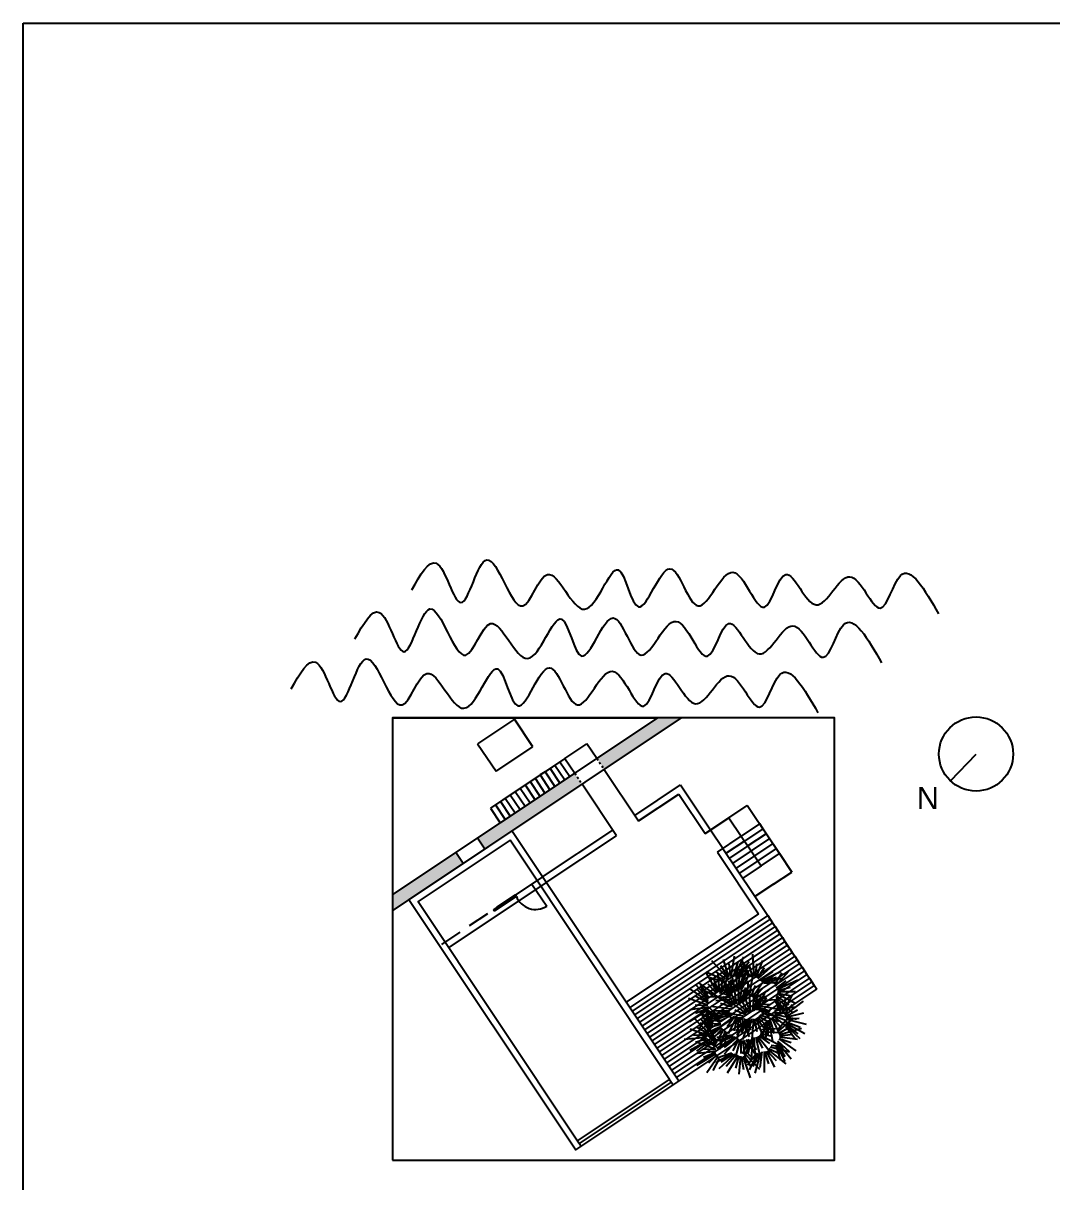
# Model space of a CAD drawing. Header units: inches. Extents: x 74 to 259, y -3 to 170.
# Drawn here: x 150.6 to 197.1, y 47.3 to 99.7 of the extents above; entities that cross this region are included whole.
import ezdxf

# ---------------------------------------------------------------- set-up
doc = ezdxf.new("R2010")
doc.units = ezdxf.units.IN
doc.header["$MEASUREMENT"] = 0
for name, pattern in [('ACAD_ISO07W100', [3, 0, -3]), ('DASHEDX2', [1.5, 1, -0.5]), ('DOT2', [0.125, 0, -0.125])]:
    doc.linetypes.add(name, pattern=pattern)
doc.layers.add('PIANTE', color=7, linetype='Continuous', true_color=0x007a00)
doc.layers.add('PRIMOPIANO', color=151, linetype='Continuous')
doc.styles.get("Standard").update_dxf_attribs({"font": 'Arial.ttf'})

# ---------------------------------------------------------------- blocks, each defined once
blk = doc.blocks.new('albero')
for p, q in [((69.828, 34.754), (69.986, 35.68)), ((70.862, 34.76), (70.815, 35.777)), ((69.627, 34.716), (68.951, 35.476)), ((69.684, 34.747), (69.365, 35.243)), ((69.728, 34.746), (69.484, 35.528)), ((69.806, 34.755), (69.733, 35.333)), ((69.927, 34.74), (70.145, 35.421)), ((69.994, 34.761), (70.406, 35.646)), ((70.061, 34.781), (70.442, 35.335)), ((70.116, 34.768), (70.644, 35.44)), ((70.16, 34.767), (70.671, 35.229)), ((70.613, 34.725), (70.26, 35.232)), ((70.707, 34.732), (70.3, 35.533)), ((70.8, 34.739), (70.65, 35.262)), ((70.925, 34.749), (70.99, 35.335)), ((70.959, 34.72), (71.261, 35.481)), ((71.025, 34.678), (71.332, 35.173)), ((71.042, 34.664), (71.747, 35.283)), ((69.524, 34.597), (68.704, 34.963)), ((69.2, 34.052), (68.704, 34.941)), ((69.456, 34.532), (68.863, 34.704)), ((69.262, 34.071), (69.058, 34.624)), ((69.593, 34.661), (69.147, 34.973)), ((69.305, 34.06), (69.236, 34.876)), ((69.382, 34.052), (69.437, 34.631)), ((69.404, 34.046), (69.759, 34.915)), ((69.927, 34.02), (69.411, 34.657)), ((69.498, 34.011), (69.858, 34.628)), ((69.568, 34.016), (70.162, 34.791)), ((70.017, 34.065), (69.822, 34.983)), ((70.114, 34.088), (70.066, 34.801)), ((70.169, 34.132), (70.225, 35.107)), ((70.223, 34.175), (70.373, 34.831)), ((70.279, 34.184), (70.522, 35.003)), ((70.321, 34.199), (70.625, 34.817)), ((70.656, 33.901), (70.814, 34.786)), ((70.796, 33.83), (71.372, 34.67)), ((71.11, 34.59), (71.708, 34.982)), ((71.175, 34.564), (72.052, 34.993)), ((71.24, 34.538), (71.884, 34.729)), ((71.274, 34.493), (72.107, 34.683)), ((71.797, 34.406), (72.138, 34.921)), ((71.838, 34.322), (72.433, 34.995)), ((71.921, 34.188), (72.849, 34.607)), ((68.8, 33.627), (67.995, 34.18)), ((68.813, 33.749), (68.237, 34.38)), ((68.791, 33.697), (68.308, 34.164)), ((69.074, 33.958), (68.352, 34.493)), ((68.821, 33.792), (68.45, 34.372)), ((68.993, 33.91), (68.451, 34.206)), ((69.154, 34.006), (68.787, 34.407)), ((69.845, 33.955), (68.935, 34.412)), ((69.885, 34.005), (69.406, 34.348)), ((69.972, 33.487), (69.514, 34.166)), ((69.637, 34.022), (70.129, 34.48)), ((69.688, 33.997), (70.349, 34.539)), ((69.996, 34.057), (69.715, 34.567)), ((69.731, 33.987), (70.33, 34.327)), ((70.065, 33.523), (69.951, 34.455)), ((70.164, 33.538), (70.178, 34.253)), ((70.222, 33.577), (70.363, 34.543)), ((70.281, 33.616), (70.487, 34.256)), ((70.337, 33.619), (70.65, 34.414)), ((70.38, 33.631), (70.737, 34.22)), ((70.577, 33.952), (70.601, 34.569)), ((70.707, 33.168), (70.664, 34.106)), ((70.735, 33.851), (70.93, 34.358)), ((70.84, 33.783), (71.245, 34.211)), ((70.849, 33.74), (71.55, 34.165)), ((70.868, 33.209), (71.081, 34.162)), ((71.308, 34.464), (71.996, 34.502)), ((71.88, 34.237), (72.31, 34.569)), ((71.92, 34.083), (72.739, 34.083)), ((71.935, 34.125), (72.503, 34.281)), ((68.779, 33.462), (67.892, 33.771)), ((68.809, 33.558), (68.174, 33.885)), ((69.793, 33.806), (68.895, 33.844)), ((69.884, 33.429), (69.018, 33.964)), ((69.753, 33.721), (69.139, 33.662)), ((69.832, 33.891), (69.304, 34.016)), ((69.929, 33.475), (69.482, 33.859)), ((70.519, 33.087), (69.696, 33.686)), ((70.044, 33.518), (69.808, 34.05)), ((70.611, 33.138), (70.205, 33.85)), ((70.685, 33.164), (70.491, 33.713)), ((70.806, 33.175), (70.874, 33.887)), ((70.877, 33.666), (71.42, 33.876)), ((70.881, 33.645), (71.818, 33.714)), ((70.929, 33.244), (71.182, 33.866)), ((70.985, 33.243), (71.358, 34.012)), ((71.029, 33.251), (71.429, 33.811)), ((71.811, 33.664), (72.1, 33.038)), ((71.826, 33.706), (72.309, 33.002)), ((71.854, 33.755), (72.269, 33.226)), ((71.855, 33.895), (72.44, 33.483)), ((71.855, 33.825), (72.577, 33.167)), ((71.898, 33.985), (72.734, 33.558)), ((71.906, 34.006), (72.479, 33.903)), ((72.119, 33.215), (72.333, 33.794)), ((72.178, 33.142), (72.602, 33.934)), ((72.289, 33.031), (73.097, 33.65)), ((68.784, 33.258), (67.922, 32.717)), ((68.771, 33.362), (67.959, 33.251)), ((68.775, 33.441), (68.193, 33.464)), ((68.762, 33.319), (68.22, 33.087)), ((68.885, 33.137), (68.388, 32.389)), ((69.333, 32.769), (68.406, 33.076)), ((68.893, 32.33), (68.426, 33.187)), ((68.832, 33.215), (68.452, 32.827)), ((69.311, 32.89), (68.582, 33.336)), ((68.937, 33.059), (68.67, 32.502)), ((68.917, 32.396), (68.698, 33.031)), ((69.305, 32.833), (68.71, 33.147)), ((68.96, 32.432), (68.733, 33.256)), ((69.307, 32.934), (68.789, 33.387)), ((69.755, 33.154), (68.909, 33.035)), ((68.987, 32.467), (68.919, 33.153)), ((69.82, 33.285), (68.929, 33.401)), ((69.848, 33.075), (68.938, 32.722)), ((69.724, 33.185), (69.036, 33.206)), ((69.786, 33.107), (69.128, 32.971)), ((69.773, 33.204), (69.155, 33.198)), ((69.911, 33.043), (69.282, 32.704)), ((69.866, 33.367), (69.351, 33.537)), ((70.444, 32.949), (69.564, 33.132)), ((70.497, 33.027), (69.995, 33.236)), ((70.567, 33.13), (70.15, 33.547)), ((70.892, 33.545), (71.605, 33.497)), ((70.928, 33.485), (71.886, 33.298)), ((70.963, 33.425), (71.593, 33.189)), ((70.964, 33.368), (71.743, 33.017)), ((70.974, 33.325), (71.545, 32.94)), ((71.131, 33.031), (71.98, 32.737)), ((71.194, 33.101), (71.799, 32.981)), ((71.788, 33.117), (72.331, 33.122)), ((71.791, 33.052), (72.783, 32.826)), ((71.806, 33.209), (72.686, 33.387)), ((71.824, 33.301), (72.406, 33.506)), ((72.237, 33.069), (72.58, 33.491)), ((72.312, 32.928), (73.11, 33.115)), ((72.317, 32.972), (72.834, 33.254)), ((68.8, 32.192), (68.149, 32.87)), ((69.358, 32.605), (68.421, 32.655)), ((68.87, 32.264), (68.452, 32.844)), ((69.378, 32.507), (68.63, 32.173)), ((69.361, 32.705), (68.66, 32.843)), ((69.36, 32.583), (68.795, 32.444)), ((69.973, 32.964), (69.217, 32.407)), ((69.988, 32.948), (69.64, 32.482)), ((70.05, 32.901), (69.685, 32.168)), ((70.391, 32.872), (69.775, 32.913)), ((70.081, 32.869), (69.967, 32.291)), ((70.512, 32.806), (70.043, 32.302)), ((70.557, 32.809), (70.089, 32.094)), ((70.144, 32.853), (70.105, 31.836)), ((70.207, 32.868), (70.312, 32.335)), ((70.613, 32.801), (70.281, 32.216)), ((70.301, 32.868), (70.638, 32.035)), ((70.678, 32.827), (70.343, 31.91)), ((70.394, 32.867), (70.703, 32.332)), ((70.743, 32.853), (70.584, 32.156)), ((70.843, 32.848), (70.765, 31.912)), ((70.865, 32.849), (70.987, 32.28)), ((70.941, 32.865), (71.252, 32.107)), ((70.986, 32.867), (71.346, 32.401)), ((71.039, 32.904), (71.778, 32.204)), ((71.069, 32.961), (71.539, 32.689)), ((71.387, 32.701), (71.239, 32.028)), ((71.424, 32.726), (71.384, 31.872)), ((71.476, 32.747), (71.487, 32.075)), ((71.519, 32.803), (71.697, 31.843)), ((71.561, 32.858), (71.779, 32.178)), ((71.65, 32.904), (72.059, 32.059)), ((71.669, 32.917), (72.063, 32.489)), ((71.727, 32.969), (72.379, 32.474)), ((71.763, 32.994), (72.311, 32.775)), ((71.938, 32.371), (72.344, 32.836)), ((71.968, 32.282), (72.646, 32.871)), ((72.292, 32.73), (72.955, 32.463)), ((72.306, 32.54), (72.938, 31.964)), ((72.308, 32.662), (73.161, 32.187)), ((72.313, 32.828), (73.225, 32.603)), ((72.315, 32.85), (72.897, 32.881)), ((72.323, 32.593), (72.848, 32.174)), ((68.712, 32.008), (67.698, 31.916)), ((68.747, 32.107), (67.973, 32.375)), ((68.72, 32.072), (68.131, 32.111)), ((68.786, 32.175), (68.278, 32.46)), ((69.166, 31.629), (68.376, 32.203)), ((69.181, 31.75), (68.623, 32.397)), ((69.159, 31.699), (68.688, 32.178)), ((69.42, 32.41), (68.743, 31.65)), ((69.191, 31.794), (68.836, 32.384)), ((69.382, 32.463), (68.926, 32.089)), ((69.896, 32.085), (69.087, 31.81)), ((70.002, 32.024), (69.174, 31.508)), ((69.86, 32.11), (69.179, 32.002)), ((69.478, 32.382), (69.221, 31.904)), ((69.55, 32.322), (69.282, 31.465)), ((69.935, 32.044), (69.314, 31.788)), ((70.07, 32.005), (69.515, 31.554)), ((69.622, 32.262), (69.521, 31.653)), ((70.85, 31.995), (70.892, 31.282)), ((70.947, 32.018), (71.134, 31.097)), ((70.968, 32.025), (71.244, 31.513)), ((71.037, 32.061), (71.547, 31.421)), ((71.079, 32.076), (71.555, 31.729)), ((71.12, 32.126), (72.026, 31.661)), ((71.133, 32.189), (71.66, 32.06)), ((71.173, 32.274), (72.07, 32.229)), ((71.213, 32.359), (71.828, 32.413)), ((71.998, 32.193), (72.468, 32.465)), ((72.017, 32.034), (72.829, 31.925)), ((72.032, 32.138), (73.008, 32.43)), ((72.037, 32.074), (72.621, 32.153)), ((72.302, 32.495), (72.726, 31.952)), ((68.746, 31.855), (67.964, 31.413)), ((68.735, 31.948), (68.22, 31.775)), ((69.14, 31.465), (68.262, 31.797)), ((68.757, 31.761), (68.267, 31.386)), ((69.173, 31.56), (68.547, 31.904)), ((69.135, 31.443), (68.554, 31.482)), ((70.145, 31.939), (69.507, 31.25)), ((70.163, 31.926), (69.909, 31.403)), ((70.233, 31.891), (70.011, 31.103)), ((70.27, 31.866), (70.266, 31.277)), ((70.642, 31.886), (70.332, 31.27)), ((70.334, 31.862), (70.485, 30.855)), ((70.393, 31.889), (70.596, 31.384)), ((70.683, 31.9), (70.434, 31.083)), ((70.485, 31.905), (70.972, 31.151)), ((70.578, 31.922), (70.981, 31.455)), ((70.739, 31.909), (70.584, 31.254)), ((70.794, 31.952), (70.73, 30.977)), ((71.531, 31.498), (72.024, 31.271)), ((71.586, 31.573), (72.459, 31.359)), ((71.642, 31.649), (72.256, 31.586)), ((71.854, 31.633), (72.057, 30.975)), ((71.874, 31.673), (72.26, 30.911)), ((71.909, 31.717), (72.25, 31.138)), ((71.918, 31.787), (72.547, 31.039)), ((71.928, 31.856), (72.453, 31.371)), ((71.983, 31.94), (72.755, 31.406)), ((71.993, 31.96), (72.547, 31.782)), ((69.14, 31.261), (68.264, 30.742)), ((69.129, 31.365), (68.315, 31.275)), ((69.119, 31.322), (68.572, 31.104)), ((69.237, 31.137), (68.72, 30.402)), ((69.186, 31.216), (68.796, 30.839)), ((69.287, 31.058), (69.005, 30.508)), ((69.877, 31.282), (69.134, 30.862)), ((69.837, 31.3), (69.189, 31.067)), ((69.993, 31.243), (69.276, 30.581)), ((69.923, 31.25), (69.361, 30.882)), ((70.063, 31.236), (69.602, 30.69)), ((70.149, 31.186), (69.651, 30.39)), ((70.169, 31.177), (70.017, 30.615)), ((70.245, 31.156), (70.174, 30.34)), ((70.285, 31.138), (70.391, 30.558)), ((70.349, 31.146), (70.686, 30.185)), ((70.402, 31.183), (70.696, 30.726)), ((70.49, 31.217), (71.109, 30.566)), ((70.991, 31.292), (70.57, 30.747)), ((70.577, 31.25), (71.061, 30.866)), ((71.035, 31.299), (70.635, 30.544)), ((71.091, 31.296), (70.815, 30.684)), ((71.153, 31.328), (70.906, 30.384)), ((71.216, 31.36), (71.122, 30.652)), ((71.316, 31.364), (71.325, 30.425)), ((71.338, 31.368), (71.512, 30.812)), ((71.413, 31.39), (71.792, 30.664)), ((71.456, 31.397), (71.858, 30.965)), ((71.506, 31.438), (72.307, 30.81))]:
    blk.add_line(p, q)

msp = doc.modelspace()

# ---------------------------------------------------------------- hatches: boundary and pattern name
h = msp.add_hatch(color=0)
h.dxf.hatch_style = 1
h.paths.add_polyline_path([(170.462, 61.715), (170.129, 62.215), (167.255, 60.299), (167.255, 59.578)])
h.paths.add_polyline_path([(172.666, 63.185), (173.551, 63.775), (173.223, 64.277), (172.134, 63.551), (171.102, 62.863), (171.435, 62.364)])
h.paths.add_polyline_path([(175.836, 65.298), (175.503, 65.798), (173.223, 64.277), (173.551, 63.775)])
h.paths.add_polyline_path([(180.337, 68.299), (179.255, 68.299), (176.502, 66.463), (176.835, 65.964)])

# ---------------------------------------------------------------- linework, layer by layer
for p, q in [((167.255, 68.299), (179.255, 68.299)), ((167.255, 68.299), (167.255, 60.299)), ((167.255, 60.299), (179.255, 68.299)), ((167.255, 59.578), (180.337, 68.299)), ((175.06, 66.463), (176.058, 67.129)), ((176.502, 66.463), (176.058, 67.129)), ((192.494, 65.452), (193.654, 66.662)), ((175.06, 66.463), (171.69, 64.217)), ((175.06, 66.463), (175.503, 65.798)), ((175.503, 65.798), (172.134, 63.551)), ((176.835, 65.964), (178.388, 63.634)), ((177.389, 62.969), (175.836, 65.298)), ((178.221, 63.884), (180.293, 65.265)), ((180.293, 65.265), (181.651, 63.229)), ((178.388, 63.634), (180.21, 64.849)), ((180.21, 64.849), (181.401, 63.062)), ((171.69, 64.217), (172.134, 63.551)), ((182.48, 63.784), (183.307, 64.337)), ((185.323, 61.326), (183.307, 64.337)), ((174.053, 61.105), (177.223, 63.218)), ((174.219, 60.855), (177.389, 62.969)), ((171.435, 62.364), (171.102, 62.863)), ((182.205, 62.397), (184.232, 59.358)), ((170.462, 61.715), (170.129, 62.215)), ((181.956, 62.23), (183.816, 59.441)), ((183.816, 59.441), (177.825, 55.447)), ((184.232, 59.358), (177.991, 55.197)), ((184.232, 59.358), (186.45, 56.032)), ((180.21, 51.869), (186.45, 56.032)), ((179.794, 51.952), (179.96, 51.703)), ((175.634, 49.179), (175.8, 48.929))]:
    msp.add_line(p, q)
at = {"ltscale": 0.5}
for p, q in [((174.61, 66.164), (174.386, 66.014)), ((174.835, 66.314), (174.61, 66.164)), ((174.61, 66.164), (175.054, 65.498)), ((175.06, 66.463), (174.835, 66.314)), ((174.835, 66.314), (175.279, 65.648)), ((173.712, 65.565), (173.487, 65.415)), ((173.936, 65.714), (173.712, 65.565)), ((173.712, 65.565), (174.156, 64.899)), ((174.161, 65.864), (173.936, 65.714)), ((173.936, 65.714), (174.38, 65.049)), ((174.386, 66.014), (174.161, 65.864)), ((174.161, 65.864), (174.605, 65.199)), ((174.386, 66.014), (174.829, 65.348)), ((173.038, 65.115), (172.813, 64.966)), ((173.262, 65.265), (173.038, 65.115)), ((173.038, 65.115), (173.482, 64.45)), ((173.487, 65.415), (173.262, 65.265)), ((173.262, 65.265), (173.706, 64.599)), ((173.487, 65.415), (173.931, 64.749)), ((172.139, 64.516), (171.915, 64.367)), ((172.364, 64.666), (172.139, 64.516)), ((172.139, 64.516), (172.583, 63.851)), ((172.588, 64.816), (172.364, 64.666)), ((172.364, 64.666), (172.808, 64)), ((172.813, 64.966), (172.588, 64.816)), ((172.588, 64.816), (173.032, 64.15)), ((172.813, 64.966), (173.257, 64.3)), ((171.915, 64.367), (171.69, 64.217)), ((171.69, 64.217), (172.134, 63.551)), ((171.915, 64.367), (172.358, 63.701)), ((181.401, 63.062), (182.48, 63.784)), ((182.48, 63.784), (183.036, 62.954)), ((183.868, 63.509), (183.036, 62.954)), ((184.064, 63.215), (183.869, 63.506)), ((181.651, 63.229), (182.208, 62.398)), ((181.956, 62.23), (183.036, 62.954)), ((183.036, 62.954), (183.186, 62.729)), ((184.018, 63.284), (183.186, 62.729)), ((184.168, 63.059), (183.336, 62.504)), ((184.214, 62.99), (184.064, 63.215)), ((184.768, 62.158), (184.214, 62.99)), ((183.186, 62.729), (182.354, 62.174)), ((183.336, 62.505), (182.503, 61.95)), ((183.186, 62.729), (183.336, 62.505)), ((183.336, 62.505), (183.485, 62.28)), ((184.317, 62.835), (183.485, 62.28)), ((184.467, 62.61), (183.635, 62.055)), ((183.485, 62.28), (182.653, 61.725)), ((183.635, 62.055), (182.803, 61.5)), ((183.485, 62.28), (183.635, 62.055)), ((183.635, 62.055), (183.785, 61.831)), ((184.617, 62.385), (183.785, 61.831)), ((183.933, 61.608), (184.767, 62.161)), ((184.768, 62.158), (185.323, 61.326)), ((183.785, 61.831), (182.953, 61.276)), ((183.935, 61.606), (183.103, 61.051)), ((183.785, 61.831), (183.935, 61.606)), ((174.219, 60.855), (169.809, 57.915)), ((184.489, 60.774), (185.323, 61.326)), ((172.821, 60.284), (173.57, 60.783)), ((173.57, 60.783), (174.236, 59.785)), ((184.489, 60.774), (183.657, 60.219)), ((171.823, 59.618), (172.821, 60.284)), ((172.862, 60.223), (171.864, 59.557)), ((172.821, 60.285), (172.862, 60.223)), ((171.823, 59.618), (171.864, 59.557)), ((184.232, 59.358), (184.343, 59.191)), ((184.343, 59.191), (178.102, 55.031)), ((184.454, 59.025), (178.213, 54.865)), ((184.564, 58.858), (178.324, 54.698)), ((184.343, 59.191), (184.454, 59.025)), ((184.453, 59.025), (184.564, 58.858)), ((184.564, 58.858), (184.675, 58.692)), ((184.675, 58.692), (178.435, 54.532)), ((184.786, 58.526), (178.546, 54.365)), ((184.898, 58.359), (178.657, 54.199)), ((184.675, 58.692), (184.786, 58.526)), ((184.787, 58.526), (184.898, 58.359)), ((184.897, 58.359), (185.008, 58.193)), ((185.008, 58.193), (178.768, 54.032)), ((185.119, 58.026), (178.879, 53.866)), ((185.23, 57.86), (178.99, 53.7)), ((185.341, 57.694), (179.101, 53.533)), ((185.008, 58.193), (185.119, 58.026)), ((185.119, 58.026), (185.23, 57.86)), ((185.23, 57.86), (185.341, 57.694)), ((185.342, 57.694), (185.453, 57.527)), ((185.453, 57.527), (179.212, 53.367)), ((185.563, 57.361), (179.323, 53.2)), ((185.674, 57.194), (179.433, 53.034)), ((185.452, 57.527), (185.563, 57.361)), ((185.563, 57.361), (185.674, 57.194)), ((185.674, 57.194), (185.785, 57.028)), ((185.785, 57.028), (179.544, 52.868)), ((185.896, 56.861), (179.655, 52.701)), ((186.007, 56.695), (179.766, 52.535)), ((185.785, 57.028), (185.896, 56.861)), ((185.896, 56.861), (186.007, 56.695)), ((186.007, 56.695), (186.118, 56.529)), ((186.118, 56.529), (179.877, 52.368)), ((186.229, 56.362), (179.988, 52.202)), ((186.34, 56.196), (180.099, 52.036)), ((186.118, 56.529), (186.229, 56.362)), ((186.229, 56.362), (186.34, 56.196))]:
    msp.add_line(p, q, dxfattribs=at)
at = {"linetype": 'ACAD_ISO07W100', "ltscale": 30}
for p, q in [((176.502, 66.463), (176.835, 65.964)), ((175.503, 65.798), (175.836, 65.298))]:
    msp.add_line(p, q, dxfattribs=at)
at = {"linetype": 'ACAD_ISO07W100'}
msp.add_line((176.502, 66.463), (176.835, 65.964), dxfattribs=at)
at = {"linetype": 'DOT2', "ltscale": 0.5}
for p, q in [((176.502, 66.463), (176.835, 65.964)), ((175.503, 65.798), (175.836, 65.298))]:
    msp.add_line(p, q, dxfattribs=at)
at = {"linetype": 'DASHEDX2'}
msp.add_line((174.053, 61.105), (169.393, 57.999), dxfattribs=at)
for points in [[(150.558, 99.704), (258.62, 99.704), (258.62, -2.626), (150.558, -2.626)], [(167.255, 48.299), (187.255, 48.299), (187.255, 68.299), (167.255, 68.299)], [(172.666, 63.185), (168.007, 60.079), (175.551, 48.763), (180.21, 51.869)], [(172.583, 62.769), (168.423, 59.995), (175.634, 49.179), (179.794, 51.952)]]:
    msp.add_lwpolyline(points, close=True)
msp.add_lwpolyline([(175.717, 49.054), (179.877, 51.827)])
msp.add_circle((193.654, 66.662), 1.676)
at = {"ltscale": 0.5}
msp.add_arc((173.73, 60.57), 0.934, 201.7842, 302.8225, dxfattribs=at)
at = {"layer": 'PRIMOPIANO'}
for p, q in [((172.776, 68.237), (171.111, 67.128)), ((173.607, 66.989), (172.776, 68.237)), ((171.111, 67.128), (171.943, 65.88)), ((171.943, 65.88), (173.607, 66.989))]:
    msp.add_line(p, q, dxfattribs=at)
at = {"layer": 'PRIMOPIANO', "ltscale": 0.5}
for points in [[(168.135, 74.084), (169.239, 75.288), (170.357, 73.51), (171.526, 75.44), (173.153, 73.357), (174.271, 74.78), (175.948, 73.205), (177.473, 74.983), (178.386, 73.313), (179.811, 75.034), (181.082, 73.357), (182.658, 74.881), (184.081, 73.306), (185.047, 74.78), (186.419, 73.408), (187.944, 74.678), (189.316, 73.256), (190.231, 74.729), (191.959, 73.002)], [(165.562, 71.863), (166.666, 73.066), (167.784, 71.288), (168.953, 73.219), (170.58, 71.136), (171.698, 72.558), (173.375, 70.984), (174.9, 72.762), (175.813, 71.092), (177.238, 72.812), (178.509, 71.136), (180.085, 72.66), (181.508, 71.085), (182.474, 72.558), (183.846, 71.187), (185.371, 72.457), (186.743, 71.034), (187.658, 72.508), (189.386, 70.78)], [(162.681, 69.609), (163.785, 70.813), (164.903, 69.035), (166.072, 70.966), (167.699, 68.883), (168.817, 70.305), (170.494, 68.73), (172.019, 70.508), (172.932, 68.839), (174.357, 70.559), (175.628, 68.883), (177.204, 70.407), (178.627, 68.832), (179.593, 70.305), (180.965, 68.934), (182.49, 70.204), (183.862, 68.781), (184.777, 70.254), (186.505, 68.527)]]:
    msp.add_spline(points, degree=3, dxfattribs=at)

# ---------------------------------------------------------------- block references
at = {"layer": 'PIANTE'}
msp.add_blockref('albero', (112.751, 21.843), dxfattribs=at)

# ---------------------------------------------------------------- texts
at = {"insert": (190.971, 65.171), "char_height": 1, "attachment_point": 1}
msp.add_mtext_dynamic_manual_height_columns('N', width=1.14842, gutter_width=1, heights=[0], dxfattribs=at)

doc.saveas('drawing.dxf')
